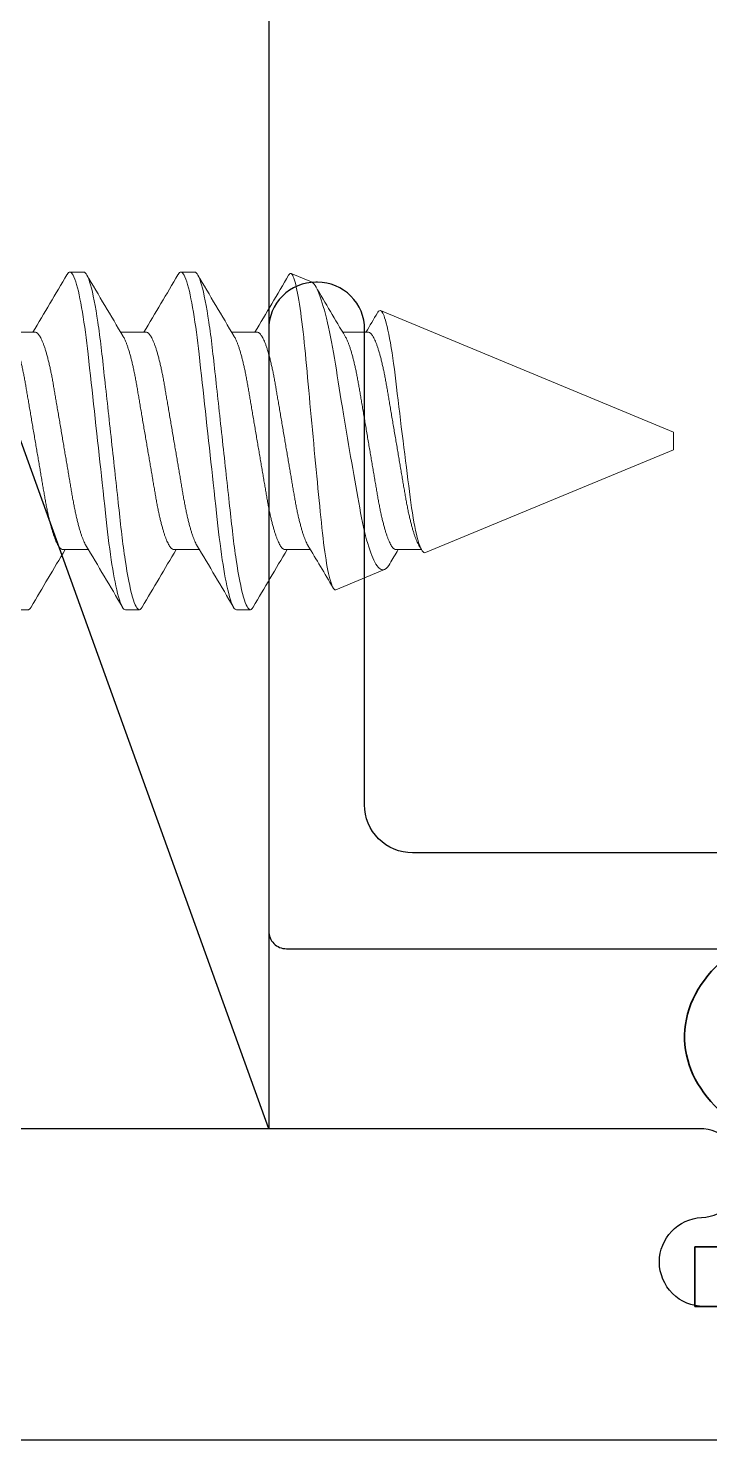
# Model space of a CAD drawing. Extents: x -138 to 168, y -127 to 80.
# Drawn here: x 11.646 to 12.03, y 45.699 to 46.493 of the extents above; entities that cross this region are included whole.
import ezdxf

# ---------------------------------------------------------------- set-up
doc = ezdxf.new("R2010")
doc.units = 0
doc.header["$MEASUREMENT"] = 0
doc.layers.get('0').update_dxf_attribs({"linetype": 'CONTINUOUS'})
for name, color, linetype in [('Ballons', 7, 'CONTINUOUS'), ('FRAME', 1, 'CONTINUOUS'), ('GLASS', 7, 'CONTINUOUS'), ('TEXT', 7, 'CONTINUOUS')]:
    doc.layers.add(name, color=color, linetype=linetype)
doc.layers.add('PROFILE NUMBER', color=150, linetype='CONTINUOUS', lineweight=35)

# ---------------------------------------------------------------- blocks, each defined once
blk = doc.blocks.new('2005 Block Jamb')
blk.add_lwpolyline([(-1.57025, -0.081), (-1.57025, -0.294, 0.414214), (-1.54325, -0.321), (-1.27575, -0.321, -0.414214), (-1.24925, -0.3475), (-1.24925, -0.3485, -0.414214), (-1.27575, -0.375), (-1.61425, -0.375, -0.414214), (-1.62425, -0.365), (-1.62425, 0.115, -0.414214)], format="xyb")
blk = doc.blocks.new('no 10 1 in')
at = {"color": 7, "linetype": 'Continuous', "lineweight": 15}
for p, q in [((55.87045, 25.67204), (55.86264, 25.67204)), ((55.93295, 25.67204), (55.92514, 25.67204)), ((55.99868, 25.66646), (55.98717, 25.67123)), ((56.20248, 25.58204), (56.03762, 25.65033)), ((55.84311, 25.63821), (55.82875, 25.63821)), ((55.90561, 25.63821), (55.89125, 25.63821)), ((55.96811, 25.63821), (55.95375, 25.63821)), ((56.03061, 25.63821), (56.01625, 25.63821)), ((56.20248, 25.57704), (56.20248, 25.58204)), ((56.20248, 25.57204), (56.20248, 25.57704)), ((56.06283, 25.5142), (56.20248, 25.57204)), ((55.85873, 25.51587), (55.87309, 25.51587)), ((55.92123, 25.51587), (55.93559, 25.51587)), ((55.98373, 25.51587), (55.99809, 25.51587)), ((56.04623, 25.51587), (56.06059, 25.51587)), ((56.01239, 25.4933), (56.03975, 25.50464)), ((55.83139, 25.48204), (55.8392, 25.48204)), ((55.89389, 25.48204), (55.9017, 25.48204)), ((55.95639, 25.48204), (55.9642, 25.48204))]:
    blk.add_line(p, q, dxfattribs=at)
at = {"color": 7, "linetype": 'Continuous', "lineweight": 15, "flags": 128}
for points in [[(55.86097, 25.67055), (55.86105, 25.6707), (55.86147, 25.67129), (55.86187, 25.67171), (55.86226, 25.67196), (55.86264, 25.67204), (55.86307, 25.67194), (55.86352, 25.67161), (55.86398, 25.67107), (55.86446, 25.67029), (55.86495, 25.66928), (55.86544, 25.66807), (55.86594, 25.66663), (55.86645, 25.66496), (55.86696, 25.66308), (55.86742, 25.66122), (55.86788, 25.65919), (55.86834, 25.657), (55.86879, 25.65466), (55.86925, 25.65217), (55.8697, 25.64954), (55.87015, 25.64679), (55.87059, 25.64391), (55.871, 25.64108), (55.8714, 25.63816), (55.8718, 25.63515), (55.87218, 25.63208), (55.87256, 25.62895), (55.87292, 25.62576), (55.87334, 25.62193), (55.87378, 25.61796), (55.87423, 25.61385), (55.87469, 25.60963), (55.87512, 25.60576), (55.87555, 25.60181), (55.87599, 25.59779), (55.87644, 25.59371), (55.87689, 25.58959), (55.87735, 25.58543), (55.8778, 25.58124), (55.87826, 25.57704), (55.8787, 25.57305), (55.87914, 25.56907), (55.87957, 25.56512), (55.88, 25.56119), (55.88043, 25.5573), (55.88085, 25.55347), (55.88134, 25.54903), (55.88181, 25.54468), (55.88228, 25.54045), (55.88273, 25.53634), (55.88312, 25.53278), (55.8835, 25.52934), (55.88387, 25.52597), (55.88427, 25.52266), (55.88467, 25.51941), (55.88508, 25.51624), (55.88551, 25.51316), (55.88594, 25.51018), (55.88636, 25.50744), (55.88678, 25.50481), (55.88721, 25.5023), (55.88764, 25.49991), (55.88808, 25.49766), (55.88852, 25.49553), (55.88903, 25.49322), (55.88955, 25.49111), (55.89006, 25.48922), (55.89056, 25.48754), (55.89101, 25.48623), (55.89145, 25.48511), (55.89188, 25.48416), (55.8923, 25.48339), (55.89272, 25.48279), (55.89312, 25.48237), (55.89351, 25.48213), (55.89389, 25.48204), (55.89389, 25.48204)], [(55.92347, 25.67055), (55.92355, 25.6707), (55.92397, 25.67129), (55.92437, 25.67171), (55.92476, 25.67196), (55.92514, 25.67204), (55.92557, 25.67194), (55.92602, 25.67161), (55.92648, 25.67107), (55.92696, 25.67029), (55.92745, 25.66928), (55.92794, 25.66807), (55.92844, 25.66663), (55.92895, 25.66496), (55.92946, 25.66308), (55.92992, 25.66122), (55.93038, 25.65919), (55.93084, 25.657), (55.93129, 25.65466), (55.93175, 25.65217), (55.9322, 25.64954), (55.93265, 25.64679), (55.93309, 25.64391), (55.9335, 25.64108), (55.9339, 25.63816), (55.9343, 25.63515), (55.93468, 25.63208), (55.93506, 25.62895), (55.93542, 25.62576), (55.93584, 25.62193), (55.93628, 25.61796), (55.93673, 25.61385), (55.93719, 25.60963), (55.93762, 25.60576), (55.93805, 25.60181), (55.93849, 25.59779), (55.93894, 25.59371), (55.93939, 25.58959), (55.93984, 25.58543), (55.9403, 25.58124), (55.94076, 25.57704), (55.9412, 25.57305), (55.94164, 25.56907), (55.94207, 25.56512), (55.9425, 25.56119), (55.94293, 25.5573), (55.94335, 25.55347), (55.94384, 25.54903), (55.94431, 25.54468), (55.94478, 25.54045), (55.94523, 25.53634), (55.94562, 25.53278), (55.946, 25.52934), (55.94637, 25.52597), (55.94677, 25.52266), (55.94717, 25.51941), (55.94758, 25.51624), (55.94801, 25.51316), (55.94844, 25.51018), (55.94886, 25.50744), (55.94928, 25.50481), (55.94971, 25.5023), (55.95014, 25.49991), (55.95058, 25.49766), (55.95102, 25.49553), (55.95153, 25.49322), (55.95205, 25.49111), (55.95256, 25.48922), (55.95306, 25.48754), (55.95351, 25.48623), (55.95395, 25.48511), (55.95438, 25.48416), (55.9548, 25.48339), (55.95522, 25.48279), (55.95562, 25.48237), (55.95601, 25.48213), (55.95639, 25.48204), (55.95639, 25.48204)], [(56.01239, 25.4933), (56.01208, 25.49325), (56.01176, 25.49334), (56.01143, 25.49359), (56.0111, 25.49398), (56.01076, 25.49453), (56.01041, 25.49524), (56.01005, 25.49611), (56.0097, 25.49713), (56.00935, 25.49826), (56.009, 25.49952), (56.00865, 25.50094), (56.0083, 25.50249), (56.00794, 25.50421), (56.00758, 25.50607), (56.00722, 25.50807), (56.00687, 25.51021), (56.00653, 25.51239), (56.00619, 25.5147), (56.00585, 25.51712), (56.00552, 25.51966), (56.00518, 25.52236), (56.00486, 25.52516), (56.00453, 25.52809), (56.00422, 25.53111), (56.00392, 25.5341), (56.00362, 25.53716), (56.00331, 25.54032), (56.00299, 25.54354), (56.00267, 25.54689), (56.00234, 25.55029), (56.002, 25.55377), (56.00166, 25.55729), (56.00132, 25.56087), (56.00097, 25.56447), (56.00062, 25.56813), (56.00027, 25.57181), (55.99992, 25.57558), (55.99956, 25.57936), (55.9992, 25.58318), (55.99884, 25.58698), (55.9985, 25.59067), (55.99816, 25.59433), (55.99782, 25.598), (55.99748, 25.60163), (55.99714, 25.60531), (55.99681, 25.60895), (55.99647, 25.61255), (55.99615, 25.6161), (55.99584, 25.61946), (55.99554, 25.62275), (55.99524, 25.62599), (55.99493, 25.62915), (55.99461, 25.6323), (55.99429, 25.63535), (55.99395, 25.63833), (55.99362, 25.6412), (55.99328, 25.64396), (55.99294, 25.6466), (55.99259, 25.64915), (55.99225, 25.65158), (55.99189, 25.65392), (55.99153, 25.65614), (55.99118, 25.65823), (55.99082, 25.66017), (55.99047, 25.66193), (55.99013, 25.66354), (55.98978, 25.66502), (55.98944, 25.66634), (55.9891, 25.66753), (55.98876, 25.66857), (55.98842, 25.66944), (55.98809, 25.67015), (55.98778, 25.67067), (55.98747, 25.67103), (55.98717, 25.67123), (55.98686, 25.67127), (55.98655, 25.67116), (55.98623, 25.67088), (55.9859, 25.67044), (55.98582, 25.67029)], [(55.99867, 25.66645), (55.99906, 25.66626), (55.99958, 25.66584), (56.00012, 25.66524), (56.00068, 25.66447), (56.00126, 25.6635), (56.00185, 25.66236), (56.00245, 25.66104), (56.00306, 25.65954), (56.00362, 25.65804), (56.00418, 25.6564), (56.00475, 25.65462), (56.00532, 25.65271), (56.00591, 25.65062), (56.0065, 25.6484), (56.00709, 25.64604), (56.00768, 25.64356), (56.00825, 25.64104), (56.00881, 25.63841), (56.00938, 25.63567), (56.00994, 25.63282), (56.01051, 25.62981), (56.01106, 25.62672), (56.01162, 25.6235), (56.01216, 25.62021), (56.01267, 25.61696), (56.0132, 25.61365), (56.01374, 25.61025), (56.0143, 25.60679), (56.01488, 25.6032), (56.01547, 25.59957), (56.01607, 25.59587), (56.01669, 25.59215), (56.01724, 25.58878), (56.01781, 25.5854), (56.01838, 25.58199), (56.01895, 25.57858), (56.01954, 25.57511), (56.02013, 25.57165), (56.02072, 25.56819), (56.02131, 25.56475), (56.02188, 25.56147), (56.02245, 25.55821), (56.02302, 25.55498), (56.02358, 25.5518), (56.02415, 25.54861), (56.02471, 25.54547), (56.02526, 25.54239), (56.02581, 25.53937), (56.02632, 25.53655), (56.02685, 25.53382), (56.02739, 25.53116), (56.02795, 25.5286), (56.02853, 25.52609), (56.02913, 25.52369), (56.02973, 25.5214), (56.03035, 25.51923), (56.03091, 25.51741), (56.03147, 25.51569), (56.03204, 25.51408), (56.03261, 25.51258), (56.0332, 25.51118), (56.03379, 25.5099), (56.03439, 25.50875), (56.03498, 25.50773), (56.03558, 25.50682), (56.03619, 25.50606), (56.03679, 25.50545), (56.03738, 25.50498), (56.03799, 25.50465), (56.03858, 25.50449), (56.03917, 25.50448), (56.03975, 25.50464)], [(56.06283, 25.5142), (56.0624, 25.51412), (56.06196, 25.51426), (56.06152, 25.51459), (56.06105, 25.51515), (56.06057, 25.51592), (56.06009, 25.5169), (56.05963, 25.51804), (56.05916, 25.51937), (56.05869, 25.52088), (56.05821, 25.52262), (56.05773, 25.52455), (56.05726, 25.52666), (56.0568, 25.52887), (56.05635, 25.53125), (56.05591, 25.53377), (56.05547, 25.53651), (56.05504, 25.53939), (56.05462, 25.5424), (56.05421, 25.54543), (56.05381, 25.54857), (56.0534, 25.55179), (56.05296, 25.55518), (56.05252, 25.55864), (56.05208, 25.56216), (56.05161, 25.56582), (56.05115, 25.56953), (56.05068, 25.57327), (56.05021, 25.57714), (56.04973, 25.58102), (56.04925, 25.5849), (56.04879, 25.58867), (56.04834, 25.59243), (56.04789, 25.59615), (56.04744, 25.59993), (56.047, 25.60364), (56.04656, 25.60728), (56.04616, 25.61072), (56.04576, 25.61408), (56.04535, 25.61733), (56.04492, 25.62056), (56.04449, 25.62366), (56.04404, 25.62663), (56.04359, 25.62949), (56.04313, 25.63219), (56.04267, 25.63473), (56.0422, 25.63717), (56.04172, 25.63942), (56.04125, 25.64148), (56.04078, 25.64331), (56.04032, 25.64494), (56.03987, 25.64637), (56.03952, 25.64732), (56.03918, 25.64815), (56.03885, 25.64885), (56.03852, 25.64943), (56.0381, 25.64997), (56.0377, 25.65029), (56.0373, 25.6504), (56.03688, 25.65029), (56.03644, 25.64995), (56.03601, 25.64939), (56.03584, 25.6491)]]:
    blk.add_lwpolyline(points, dxfattribs=at)
at = {"color": 7, "linetype": 'Continuous', "lineweight": 15}
for centre, radius, start, end in [((52.25722, 27.78), 4.17573, 329.14203, 329.65771), ((59.35735, 27.71025), 4.03821, 210.33772, 210.91), ((52.31931, 27.78024), 4.17621, 329.14196, 329.65759), ((59.42176, 27.71139), 4.04043, 210.33796, 210.90994), ((52.39346, 27.77331), 4.16266, 329.14166, 329.65463), ((59.05265, 27.45483), 3.53833, 210.40835, 210.93575), ((53.5644, 27.11374), 2.87282, 329.09511, 329.348), ((52.40682, 23.44374), 4.03841, 30.33773, 30.90999), ((52.47033, 23.44433), 4.03724, 30.33774, 30.91016), ((53.18977, 23.8351), 3.27286, 30.4626, 30.94858), ((54.28374, 24.45196), 2.07102, 30.90345, 30.98763), ((59.4507, 23.3705), 4.18279, 149.14246, 149.65728), ((59.5083, 23.37339), 4.1771, 149.14211, 149.65763), ((59.56766, 23.37525), 4.17346, 149.14189, 149.65785), ((57.83153, 24.44648), 2.07999, 149.06041, 149.31577), ((56.03567, 25.51137), 0.00787, 301.14739, 333.95966)]:
    blk.add_arc(centre, radius, start, end, dxfattribs=at)
for points, knots in [([(55.87045, 25.67204), (55.87158, 25.67204), (55.87289, 25.66973), (55.87565, 25.6601), (55.87708, 25.65279), (55.87906, 25.63947), (55.8797, 25.63465), (55.88088, 25.62461), (55.88143, 25.61939), (55.88329, 25.60246), (55.88468, 25.58977), (55.88747, 25.56432), (55.88886, 25.55163), (55.89072, 25.5347), (55.89127, 25.52948), (55.89246, 25.51943), (55.89309, 25.51462), (55.89507, 25.50129), (55.89651, 25.49399), (55.89926, 25.48436), (55.90057, 25.48204), (55.9017, 25.48204)], [0, 0, 0, 0, 0.125, 0.125, 0.25, 0.25, 0.3125, 0.3125, 0.375, 0.375, 0.5, 0.5, 0.625, 0.625, 0.6875, 0.6875, 0.75, 0.75, 0.875, 0.875, 1, 1, 1, 1]), ([(55.93295, 25.67204), (55.93408, 25.67204), (55.93539, 25.66973), (55.93815, 25.6601), (55.93958, 25.65279), (55.94156, 25.63947), (55.9422, 25.63465), (55.94338, 25.62461), (55.94393, 25.61939), (55.94579, 25.60246), (55.94718, 25.58977), (55.94997, 25.56432), (55.95136, 25.55163), (55.95322, 25.5347), (55.95377, 25.52948), (55.95496, 25.51943), (55.95559, 25.51462), (55.95757, 25.50129), (55.95901, 25.49399), (55.96176, 25.48436), (55.96307, 25.48204), (55.9642, 25.48204)], [0, 0, 0, 0, 0.125, 0.125, 0.25, 0.25, 0.3125, 0.3125, 0.375, 0.375, 0.5, 0.5, 0.625, 0.625, 0.6875, 0.6875, 0.75, 0.75, 0.875, 0.875, 1, 1, 1, 1]), ([(55.84311, 25.63821), (55.84327, 25.6382), (55.84359, 25.63816), (55.8441, 25.63789), (55.84462, 25.63746), (55.84516, 25.63683), (55.84571, 25.63602), (55.84627, 25.63502), (55.84684, 25.63384), (55.84743, 25.63245), (55.84804, 25.63085), (55.84865, 25.62904), (55.84926, 25.62705), (55.84987, 25.62489), (55.85047, 25.62258), (55.85105, 25.62017), (55.85161, 25.61767), (55.85214, 25.61512), (55.85266, 25.61247), (55.85316, 25.60976), (55.85364, 25.60697), (55.85413, 25.60409), (55.85463, 25.60111), (55.85517, 25.59797), (55.85573, 25.59469), (55.85631, 25.59127), (55.85691, 25.58778), (55.85751, 25.58423), (55.85812, 25.58065), (55.85872, 25.5771), (55.85932, 25.5736), (55.8599, 25.57018), (55.86048, 25.56679), (55.86105, 25.56345), (55.86161, 25.56017), (55.86215, 25.55696), (55.86268, 25.55385), (55.8632, 25.55079), (55.86371, 25.54779), (55.86421, 25.54485), (55.86473, 25.54199), (55.86527, 25.53922), (55.86583, 25.53653), (55.8664, 25.534), (55.86697, 25.53162), (55.86754, 25.5294), (55.86812, 25.52732), (55.8687, 25.5254), (55.86929, 25.52363), (55.86987, 25.52204), (55.87046, 25.52062), (55.87104, 25.51938), (55.87145, 25.51859), (55.87166, 25.51826), (55.87168, 25.51824)], [0, 0, 0, 0, 0.018425, 0.037098, 0.055995, 0.075092, 0.094361, 0.113774, 0.1333, 0.152908, 0.173502, 0.194114, 0.214705, 0.235238, 0.255675, 0.275982, 0.295213, 0.314265, 0.333111, 0.351727, 0.370105, 0.388591, 0.407319, 0.426267, 0.446322, 0.466559, 0.486941, 0.507436, 0.528005, 0.548612, 0.568283, 0.587921, 0.607494, 0.62697, 0.646317, 0.665508, 0.684513, 0.703307, 0.722741, 0.74198, 0.761439, 0.781155, 0.801099, 0.821241, 0.840622, 0.860124, 0.879715, 0.899364, 0.919038, 0.938704, 0.95833, 0.977882, 0.998253, 1, 1, 1, 1]), ([(55.90561, 25.63821), (55.90577, 25.6382), (55.90609, 25.63816), (55.9066, 25.63789), (55.90712, 25.63746), (55.90765, 25.63683), (55.90821, 25.63602), (55.90877, 25.63502), (55.90934, 25.63384), (55.90993, 25.63245), (55.91054, 25.63085), (55.91115, 25.62904), (55.91176, 25.62705), (55.91237, 25.62489), (55.91297, 25.62258), (55.91355, 25.62017), (55.91411, 25.61767), (55.91464, 25.61512), (55.91516, 25.61247), (55.91566, 25.60976), (55.91614, 25.60697), (55.91663, 25.60409), (55.91713, 25.60111), (55.91767, 25.59797), (55.91823, 25.59469), (55.91881, 25.59127), (55.91941, 25.58778), (55.92001, 25.58423), (55.92062, 25.58065), (55.92122, 25.5771), (55.92182, 25.5736), (55.9224, 25.57018), (55.92298, 25.56679), (55.92355, 25.56345), (55.92411, 25.56017), (55.92465, 25.55696), (55.92518, 25.55385), (55.9257, 25.55079), (55.92621, 25.54779), (55.92671, 25.54485), (55.92723, 25.54199), (55.92777, 25.53922), (55.92833, 25.53653), (55.9289, 25.534), (55.92947, 25.53162), (55.93004, 25.5294), (55.93062, 25.52732), (55.9312, 25.5254), (55.93179, 25.52363), (55.93237, 25.52204), (55.93296, 25.52062), (55.93354, 25.51938), (55.93395, 25.51859), (55.93416, 25.51826), (55.93418, 25.51824)], [0, 0, 0, 0, 0.018425, 0.037098, 0.055995, 0.075092, 0.094361, 0.113774, 0.1333, 0.152908, 0.173502, 0.194114, 0.214705, 0.235238, 0.255675, 0.275982, 0.295213, 0.314265, 0.333111, 0.351727, 0.370105, 0.388591, 0.407319, 0.426267, 0.446322, 0.466559, 0.486941, 0.507436, 0.528005, 0.548612, 0.568283, 0.587921, 0.607494, 0.626969, 0.646317, 0.665508, 0.684513, 0.703307, 0.722741, 0.74198, 0.761439, 0.781155, 0.801099, 0.821241, 0.840622, 0.860124, 0.879715, 0.899364, 0.919038, 0.938704, 0.95833, 0.977882, 0.998253, 1, 1, 1, 1]), ([(55.96811, 25.63821), (55.96827, 25.6382), (55.96859, 25.63816), (55.9691, 25.63789), (55.96962, 25.63746), (55.97016, 25.63683), (55.97071, 25.63602), (55.97127, 25.63502), (55.97184, 25.63384), (55.97243, 25.63245), (55.97304, 25.63085), (55.97365, 25.62904), (55.97426, 25.62705), (55.97487, 25.62489), (55.97547, 25.62258), (55.97605, 25.62017), (55.97661, 25.61767), (55.97714, 25.61512), (55.97766, 25.61247), (55.97816, 25.60976), (55.97864, 25.60697), (55.97913, 25.60409), (55.97963, 25.60111), (55.98017, 25.59797), (55.98073, 25.59469), (55.98131, 25.59127), (55.98191, 25.58778), (55.98251, 25.58423), (55.98312, 25.58065), (55.98372, 25.5771), (55.98432, 25.5736), (55.9849, 25.57018), (55.98548, 25.56679), (55.98605, 25.56345), (55.98661, 25.56017), (55.98715, 25.55696), (55.98768, 25.55385), (55.9882, 25.55079), (55.98871, 25.54779), (55.98921, 25.54485), (55.98973, 25.54199), (55.99027, 25.53922), (55.99083, 25.53653), (55.9914, 25.534), (55.99197, 25.53162), (55.99254, 25.5294), (55.99312, 25.52732), (55.9937, 25.5254), (55.99429, 25.52363), (55.99487, 25.52204), (55.99546, 25.52062), (55.99604, 25.51938), (55.99645, 25.51859), (55.99666, 25.51826), (55.99668, 25.51824)], [0, 0, 0, 0, 0.018425, 0.037098, 0.055995, 0.075092, 0.094361, 0.113774, 0.1333, 0.152908, 0.173502, 0.194114, 0.214705, 0.235237, 0.255675, 0.275982, 0.295213, 0.314265, 0.333111, 0.351727, 0.370105, 0.388591, 0.407319, 0.426267, 0.446323, 0.466559, 0.486941, 0.507436, 0.528005, 0.548612, 0.568283, 0.587921, 0.607494, 0.626969, 0.646317, 0.665508, 0.684513, 0.703307, 0.722741, 0.74198, 0.761439, 0.781155, 0.801099, 0.821241, 0.840622, 0.860124, 0.879715, 0.899364, 0.919038, 0.938704, 0.95833, 0.977882, 0.998253, 1, 1, 1, 1]), ([(56.03061, 25.63821), (56.03077, 25.6382), (56.03109, 25.63816), (56.0316, 25.63789), (56.03212, 25.63746), (56.03266, 25.63683), (56.03321, 25.63602), (56.03377, 25.63502), (56.03434, 25.63384), (56.03493, 25.63245), (56.03554, 25.63085), (56.03615, 25.62904), (56.03676, 25.62705), (56.03737, 25.62489), (56.03797, 25.62258), (56.03855, 25.62017), (56.03911, 25.61767), (56.03964, 25.61512), (56.04016, 25.61247), (56.04066, 25.60976), (56.04114, 25.60697), (56.04163, 25.60409), (56.04213, 25.60111), (56.04267, 25.59797), (56.04323, 25.59469), (56.04381, 25.59127), (56.04441, 25.58778), (56.04501, 25.58423), (56.04562, 25.58065), (56.04622, 25.5771), (56.04682, 25.5736), (56.0474, 25.57018), (56.04798, 25.56679), (56.04855, 25.56345), (56.04911, 25.56017), (56.04965, 25.55696), (56.05018, 25.55385), (56.0507, 25.55079), (56.05121, 25.54779), (56.05171, 25.54485), (56.05224, 25.54199), (56.05277, 25.53922), (56.05333, 25.53653), (56.0539, 25.534), (56.05447, 25.53162), (56.05504, 25.5294), (56.05562, 25.52732), (56.0562, 25.5254), (56.05679, 25.52363), (56.05737, 25.52204), (56.05796, 25.52062), (56.05854, 25.51938), (56.05895, 25.51859), (56.05916, 25.51826), (56.05918, 25.51824)], [0, 0, 0, 0, 0.018425, 0.037098, 0.055995, 0.075092, 0.094361, 0.113774, 0.1333, 0.152908, 0.173502, 0.194114, 0.214705, 0.235238, 0.255676, 0.275983, 0.295213, 0.314265, 0.333111, 0.351727, 0.370105, 0.388591, 0.40732, 0.426267, 0.446323, 0.466559, 0.486942, 0.507436, 0.528005, 0.548612, 0.568283, 0.587921, 0.607494, 0.62697, 0.646318, 0.665508, 0.684514, 0.703307, 0.722742, 0.74198, 0.76144, 0.781155, 0.8011, 0.821242, 0.840623, 0.860124, 0.879716, 0.899365, 0.919039, 0.938705, 0.95833, 0.977883, 0.998254, 1, 1, 1, 1]), ([(55.83017, 25.63584), (55.83033, 25.63557), (55.83067, 25.63497), (55.83122, 25.63383), (55.83181, 25.63245), (55.83241, 25.63085), (55.83303, 25.62904), (55.83364, 25.62705), (55.83425, 25.62489), (55.83484, 25.62258), (55.83542, 25.62017), (55.83598, 25.61767), (55.83652, 25.61512), (55.83703, 25.61247), (55.83753, 25.60976), (55.83801, 25.60697), (55.8385, 25.60409), (55.83901, 25.60111), (55.83954, 25.59797), (55.8401, 25.59469), (55.84069, 25.59127), (55.84128, 25.58778), (55.84188, 25.58423), (55.84249, 25.58065), (55.8431, 25.5771), (55.84369, 25.5736), (55.84428, 25.57018), (55.84485, 25.56679), (55.84542, 25.56345), (55.84598, 25.56017), (55.84653, 25.55696), (55.84706, 25.55385), (55.84758, 25.55079), (55.84809, 25.54779), (55.84859, 25.54485), (55.84911, 25.54199), (55.84965, 25.53922), (55.85021, 25.53653), (55.85077, 25.534), (55.85134, 25.53162), (55.85192, 25.5294), (55.85249, 25.52732), (55.85308, 25.5254), (55.85366, 25.52364), (55.85425, 25.52204), (55.85483, 25.52062), (55.85542, 25.51937), (55.856, 25.51829), (55.85658, 25.51739), (55.85715, 25.51671), (55.8577, 25.51622), (55.85823, 25.51593), (55.85856, 25.51589), (55.85873, 25.51587)], [0, 0, 0, 0, 0.016551, 0.036076, 0.055684, 0.076279, 0.09689, 0.117481, 0.138014, 0.158452, 0.178759, 0.19799, 0.217041, 0.235888, 0.254503, 0.272882, 0.291368, 0.310096, 0.329043, 0.349099, 0.369335, 0.389718, 0.410212, 0.430781, 0.451388, 0.471059, 0.490697, 0.51027, 0.529746, 0.549094, 0.568285, 0.58729, 0.606083, 0.625518, 0.644756, 0.664216, 0.683932, 0.703876, 0.724018, 0.743399, 0.7629, 0.782492, 0.802141, 0.821815, 0.841481, 0.861106, 0.880659, 0.90103, 0.921251, 0.941289, 0.961112, 0.980691, 1, 1, 1, 1]), ([(55.89267, 25.63584), (55.89283, 25.63557), (55.89317, 25.63497), (55.89372, 25.63383), (55.89431, 25.63245), (55.89491, 25.63085), (55.89553, 25.62904), (55.89614, 25.62705), (55.89675, 25.62489), (55.89734, 25.62258), (55.89792, 25.62017), (55.89848, 25.61767), (55.89902, 25.61512), (55.89953, 25.61247), (55.90003, 25.60976), (55.90051, 25.60697), (55.901, 25.60409), (55.90151, 25.60111), (55.90204, 25.59797), (55.9026, 25.59469), (55.90319, 25.59127), (55.90378, 25.58778), (55.90438, 25.58423), (55.90499, 25.58065), (55.9056, 25.5771), (55.90619, 25.5736), (55.90678, 25.57018), (55.90735, 25.56679), (55.90792, 25.56345), (55.90848, 25.56017), (55.90903, 25.55696), (55.90956, 25.55385), (55.91008, 25.55079), (55.91059, 25.54779), (55.91109, 25.54485), (55.91161, 25.54199), (55.91215, 25.53922), (55.91271, 25.53653), (55.91327, 25.534), (55.91384, 25.53162), (55.91442, 25.5294), (55.91499, 25.52732), (55.91558, 25.5254), (55.91616, 25.52364), (55.91675, 25.52204), (55.91733, 25.52062), (55.91792, 25.51937), (55.9185, 25.51829), (55.91908, 25.51739), (55.91965, 25.51671), (55.9202, 25.51622), (55.92073, 25.51593), (55.92106, 25.51589), (55.92123, 25.51587)], [0, 0, 0, 0, 0.016551, 0.036076, 0.055684, 0.076279, 0.09689, 0.117481, 0.138014, 0.158452, 0.178759, 0.19799, 0.217041, 0.235888, 0.254503, 0.272881, 0.291368, 0.310096, 0.329043, 0.349099, 0.369335, 0.389718, 0.410212, 0.430781, 0.451388, 0.471059, 0.490697, 0.51027, 0.529746, 0.549094, 0.568285, 0.58729, 0.606083, 0.625518, 0.644756, 0.664216, 0.683932, 0.703876, 0.724018, 0.743399, 0.7629, 0.782492, 0.802141, 0.821815, 0.841481, 0.861106, 0.880659, 0.90103, 0.921251, 0.941289, 0.961112, 0.980691, 1, 1, 1, 1]), ([(55.95517, 25.63584), (55.95533, 25.63557), (55.95567, 25.63497), (55.95622, 25.63383), (55.95681, 25.63245), (55.95741, 25.63085), (55.95803, 25.62904), (55.95864, 25.62705), (55.95925, 25.62489), (55.95984, 25.62258), (55.96042, 25.62017), (55.96098, 25.61767), (55.96152, 25.61512), (55.96203, 25.61247), (55.96253, 25.60976), (55.96301, 25.60697), (55.9635, 25.60409), (55.96401, 25.60111), (55.96454, 25.59797), (55.9651, 25.59469), (55.96569, 25.59127), (55.96628, 25.58778), (55.96688, 25.58423), (55.96749, 25.58065), (55.9681, 25.5771), (55.96869, 25.5736), (55.96928, 25.57018), (55.96985, 25.56679), (55.97042, 25.56345), (55.97098, 25.56017), (55.97153, 25.55696), (55.97206, 25.55385), (55.97258, 25.55079), (55.97309, 25.54779), (55.97359, 25.54485), (55.97411, 25.54199), (55.97465, 25.53922), (55.97521, 25.53653), (55.97577, 25.534), (55.97634, 25.53162), (55.97692, 25.5294), (55.97749, 25.52732), (55.97808, 25.5254), (55.97866, 25.52364), (55.97925, 25.52204), (55.97983, 25.52062), (55.98042, 25.51937), (55.981, 25.51829), (55.98158, 25.51739), (55.98215, 25.51671), (55.9827, 25.51622), (55.98323, 25.51593), (55.98356, 25.51589), (55.98373, 25.51587)], [0, 0, 0, 0, 0.016551, 0.036076, 0.055684, 0.076279, 0.09689, 0.117481, 0.138014, 0.158452, 0.178759, 0.19799, 0.217041, 0.235888, 0.254503, 0.272882, 0.291368, 0.310096, 0.329043, 0.349099, 0.369335, 0.389718, 0.410212, 0.430781, 0.451388, 0.471059, 0.490697, 0.51027, 0.529746, 0.549094, 0.568285, 0.58729, 0.606083, 0.625518, 0.644756, 0.664216, 0.683932, 0.703876, 0.724018, 0.743399, 0.7629, 0.782492, 0.802141, 0.821815, 0.841481, 0.861106, 0.880659, 0.90103, 0.921251, 0.941289, 0.961112, 0.980691, 1, 1, 1, 1]), ([(56.01767, 25.63584), (56.01783, 25.63557), (56.01817, 25.63497), (56.01872, 25.63383), (56.01931, 25.63245), (56.01991, 25.63085), (56.02053, 25.62904), (56.02114, 25.62705), (56.02175, 25.62489), (56.02234, 25.62258), (56.02292, 25.62017), (56.02348, 25.61767), (56.02402, 25.61512), (56.02453, 25.61247), (56.02503, 25.60976), (56.02551, 25.60697), (56.026, 25.60409), (56.02651, 25.60111), (56.02704, 25.59797), (56.0276, 25.59469), (56.02819, 25.59127), (56.02878, 25.58778), (56.02938, 25.58423), (56.02999, 25.58065), (56.0306, 25.5771), (56.03119, 25.5736), (56.03178, 25.57018), (56.03235, 25.56679), (56.03292, 25.56345), (56.03348, 25.56017), (56.03403, 25.55696), (56.03456, 25.55385), (56.03508, 25.55079), (56.03559, 25.54779), (56.03609, 25.54485), (56.03661, 25.54199), (56.03715, 25.53922), (56.03771, 25.53653), (56.03827, 25.534), (56.03884, 25.53162), (56.03942, 25.5294), (56.03999, 25.52732), (56.04058, 25.5254), (56.04116, 25.52364), (56.04175, 25.52204), (56.04233, 25.52062), (56.04292, 25.51937), (56.0435, 25.51829), (56.04408, 25.51739), (56.04465, 25.51671), (56.0452, 25.51622), (56.04573, 25.51593), (56.04606, 25.51589), (56.04623, 25.51587)], [0, 0, 0, 0, 0.016551, 0.036076, 0.055684, 0.076279, 0.09689, 0.117481, 0.138014, 0.158452, 0.178759, 0.19799, 0.217041, 0.235888, 0.254503, 0.272882, 0.291368, 0.310096, 0.329043, 0.349099, 0.369335, 0.389718, 0.410212, 0.430781, 0.451388, 0.471059, 0.490697, 0.51027, 0.529746, 0.549094, 0.568285, 0.58729, 0.606083, 0.625518, 0.644756, 0.664216, 0.683932, 0.703876, 0.724018, 0.743399, 0.7629, 0.782492, 0.802141, 0.821815, 0.841481, 0.861106, 0.880659, 0.90103, 0.921251, 0.941289, 0.961112, 0.980691, 1, 1, 1, 1]), ([(55.8392, 25.48204), (55.83935, 25.48206), (55.83963, 25.4821), (55.84008, 25.48245), (55.8405, 25.48291), (55.84076, 25.48336), (55.84087, 25.48355)], [0, 0, 0, 0, 0.2676562, 0.538485, 0.8122221, 1, 1, 1, 1]), ([(55.9017, 25.48204), (55.90185, 25.48206), (55.90213, 25.4821), (55.90258, 25.48245), (55.903, 25.48291), (55.90326, 25.48336), (55.90337, 25.48355)], [0, 0, 0, 0, 0.267657, 0.538485, 0.812223, 1, 1, 1, 1]), ([(55.9642, 25.48204), (55.96435, 25.48206), (55.96463, 25.4821), (55.96508, 25.48245), (55.9655, 25.48291), (55.96576, 25.48336), (55.96587, 25.48355)], [0, 0, 0, 0, 0.267657, 0.538485, 0.812222, 1, 1, 1, 1])]:
    blk.add_open_spline(points, degree=3, knots=knots, dxfattribs=at)
blk = doc.blocks.new('*U128')
at = {"layer": 'PROFILE NUMBER', "color": 5}
for p, q in [((-0.01609, 0.09158), (-0.013, 0.083)), ((0.013, 0.083), (0.01608, 0.09154)), ((-0.013, 0.083), (0.013, 0.083))]:
    blk.add_line(p, q, dxfattribs=at)
blk.add_lwpolyline([(-0.04275, 0.09065), (-0.04275, 0.0335), (-0.09, 0.0335), (-0.09, 0), (0.09, 0), (0.09, 0.0335), (0.04275, 0.0335), (0.04275, 0.09065)], dxfattribs=at)
for centre, start, end in [((-0.07254, 0.07123), 19.82892, 61.17501), ((0.07253, 0.07121), 118.76326, 160.19447)]:
    blk.add_arc(centre, 0.06, start, end, dxfattribs=at)
blk.add_ellipse((0, 0.15174), major_axis=(-0.09585, 0), ratio=0.712114, start_param=2.033109, end_param=7.391692, dxfattribs=at)
blk.add_open_spline([(0.04366, 0.12381), (0.05257, 0.1287), (0.05894, 0.13472), (0.06853, 0.15026), (0.06813, 0.15744), (0.04932, 0.17884), (0.02704, 0.18929), (-0.02121, 0.19063), (-0.04508, 0.18148), (-0.06741, 0.15999), (-0.06836, 0.15226), (-0.06067, 0.13657), (-0.05385, 0.12943), (-0.04361, 0.1238)], degree=3, knots=[2.2211, 2.2211, 2.2211, 2.2211, 2.727733, 2.727733, 3.7005, 3.7005, 4.673268, 4.673268, 5.646035, 5.646035, 6.618803, 6.618803, 7.203997, 7.203997, 7.203997, 7.203997], dxfattribs=at)
blk = doc.blocks.new('3809 BLOCK FRAME')
for points in [[(-0.8, 0.374), (-0.72866, 0.374, -0.5024), (-0.69897, 0.33409, 0.280293), (-0.66146, 0.19025, 0.498955), (-0.61253, 0.19797), (-0.61253, 0.19797, 0.334263), (-0.61834, 0.2348, -2.470836), (-0.50566, 0.2348, 0.334263), (-0.51147, 0.19797, 0.498955), (-0.46254, 0.19025, 0.280293), (-0.42503, 0.33409, -0.5024), (-0.39534, 0.374), (-0.106, 0.374, -0.414214), (-0.075, 0.343), (-0.075, 0.093, -0.414214), (-0.106, 0.062), (-0.219, 0.062, 0.414214), (-0.25, 0.031, 0.414214), (-0.219, 0), (0, 0), (0, 1.423, 0.414214)], [(-0.075, 1.369), (-0.075, 1.199, -0.414214), (-0.1, 1.174), (-0.10006, 1.174, -0.399638), (-0.12503, 1.19775, 0.399638), (-0.15, 1.2215, 0.414214), (-0.175, 1.1965), (-0.175, 0.464, -0.414214), (-0.185, 0.454), (-1.078, 0.454), (-1.093, 0.439)]]:
    blk.add_lwpolyline(points, format="xyb")

msp = doc.modelspace()

# ---------------------------------------------------------------- linework, layer by layer
at = {"layer": 'GLASS'}
for p, q in [((11.78136, 45.8741), (11.28136, 47.25983)), ((11.78136, 47.25983), (11.78136, 45.8741)), ((11.78136, 45.8741), (11.28136, 45.8741))]:
    msp.add_line(p, q, dxfattribs=at)

# ---------------------------------------------------------------- block references
at = {"layer": 'Ballons'}
msp.add_blockref('no 10 1 in', (-44.19321, 20.68406), dxfattribs=at)
at = {"layer": 'FRAME', "rotation": 269.9999999999998}
msp.add_blockref('3809 BLOCK FRAME', (10.82736, 45.6991), dxfattribs=at)
at = {"layer": 'FRAME', "xscale": -1, "rotation": 270}
msp.add_blockref('2005 Block Jamb', (12.15636, 47.59962), dxfattribs=at)
at = {"layer": 'TEXT'}
msp.add_blockref('*U128', (12.11136, 45.7741), dxfattribs=at)

doc.saveas('drawing.dxf')
